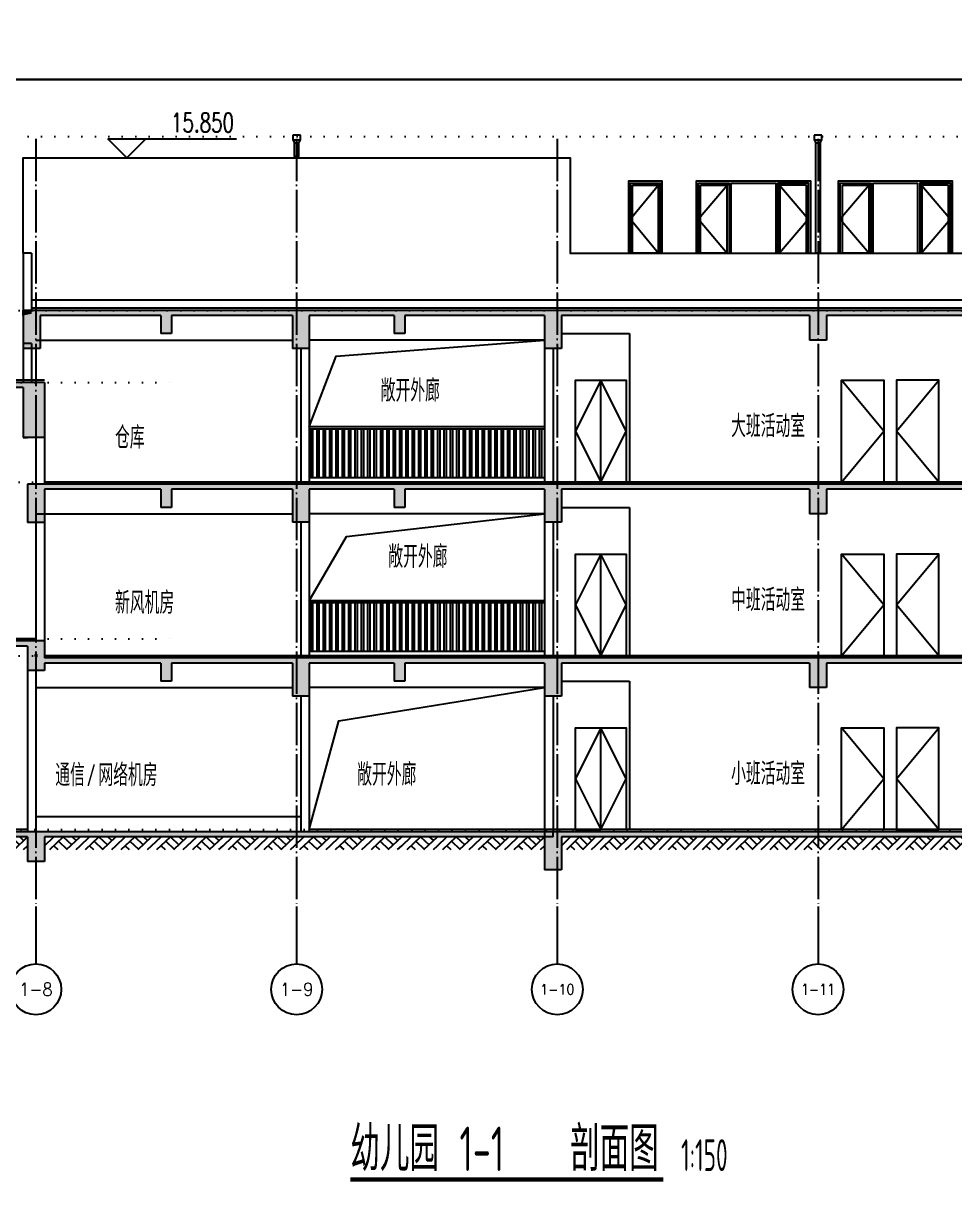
# Model space of a CAD drawing. Header units: millimetres. Extents: x -1048436 to -185795, y -983427 to 400387.
# Drawn here: x -728992 to -707016, y -937572 to -910236 of the extents above; entities that cross this region are included whole.
import ezdxf
from ezdxf.enums import TextEntityAlignment as Align

# ---------------------------------------------------------------- set-up
doc = ezdxf.new("R2010")
doc.units = ezdxf.units.MM
doc.header["$LTSCALE"] = 500
doc.linetypes.add('1#游泳馆轴网$0$DOTE', pattern=[2.42, 2, -0.2, 0.02, -0.2])
doc.linetypes.add('DOT', pattern=[6.35, 0, -6.35])
for name, color, linetype in [('1#游泳馆轴网$0$建-轴线', 1, '1#游泳馆轴网$0$DOTE'), ('AXIS', 3, 'Continuous'), ('AXIS_TEXT', 7, 'Continuous'), ('DIM_ELEV', 3, 'Continuous'), ('PROMPT', 1, 'Continuous'), ('PUB_TEXT', 7, 'Continuous'), ('建-填充', 9, 'Continuous'), ('建-墙', 254, 'Continuous'), ('建-墙-完成面', 95, 'Continuous'), ('建-文字', 4, 'Continuous'), ('建-楼梯-扶手栏杆', 3, 'Continuous'), ('建-看线', 8, 'Continuous'), ('建-窗', 135, 'Continuous'), ('建-符号', 13, 'Continuous'), ('楼层虚线', 1, 'Continuous')]:
    doc.layers.add(name, color=color, linetype=linetype)
doc.styles.add('_TCH_AXIS', font='COMPLEX', dxfattribs={"bigfont": 'GBCBIG'})
doc.styles.add('_TCH_DIM', font='SIMPLEX', dxfattribs={"bigfont": 'GBCBIG'})
doc.styles.add('XD2008', font='xd-hzs.shx', dxfattribs={"width": 0.7, "bigfont": 'xd-hztxt.shx'})
doc.styles.add('法文字体', font='tssdeng1.shx', dxfattribs={"width": 0.7, "bigfont": '@extfont2.shx'})

# ---------------------------------------------------------------- blocks, each defined once
blk = doc.blocks.new('$LinePat$素土夯实')
at = {"color": 0}
for p, q in [((0, -210), (210, 0)), ((120, -300), (420, 0)), ((420, 0), (608, -188)), ((495, -300), (795, 0)), ((615, 0), (705, -90)), ((210, -210), (300, -300)), ((315, -105), (502, -293)), ((705, -300), (795, -210))]:
    blk.add_line(p, q, dxfattribs=at)

msp = doc.modelspace()

# ---------------------------------------------------------------- hatches: boundary and pattern name
at = {"layer": '建-填充'}
for points in [[(-728792.1, -917091.4), (-728792.1, -917011.4), (-728992.1, -917011.4), (-728992.1, -917131.4)], [(-728792.1, -917091.4), (-728992.1, -917131.4), (-728992.1, -917911.4), (-728592.1, -917911.4), (-728592.1, -917131.4)], [(-725658.8, -917091.4), (-725742.1, -917011.4), (-728792.1, -917011.4), (-728792.1, -917091.4), (-728592.1, -917131.4), (-725742.1, -917131.4)], [(-722442.1, -917091.4), (-722442.1, -917011.4), (-725742.1, -917011.4), (-725658.8, -917091.4), (-725492.1, -917131.4), (-722642.1, -917131.4)], [(-725658.8, -917091.4), (-725742.1, -917131.4), (-725742.1, -917561.4), (-725492.1, -917561.4), (-725492.1, -917131.4)], [(-722442.1, -917091.4), (-722642.1, -917131.4), (-722642.1, -917911.4), (-722242.1, -917911.4), (-722242.1, -917131.4)], [(-720158.8, -917091.4), (-720242.1, -917011.4), (-722442.1, -917011.4), (-722442.1, -917091.4), (-722242.1, -917131.4), (-720242.1, -917131.4)], [(-716492.1, -917091.4), (-716492.1, -917011.4), (-720242.1, -917011.4), (-720158.8, -917091.4), (-719992.1, -917131.4), (-716692.1, -917131.4)], [(-720158.8, -917091.4), (-720242.1, -917131.4), (-720242.1, -917561.4), (-719992.1, -917561.4), (-719992.1, -917131.4)], [(-716492.1, -917091.4), (-716692.1, -917131.4), (-716692.1, -917911.4), (-716292.1, -917911.4), (-716292.1, -917131.4)], [(-710242.1, -917091.4), (-710242.1, -917011.4), (-716492.1, -917011.4), (-716492.1, -917091.4), (-716292.1, -917131.4), (-710442.1, -917131.4)], [(-710242.1, -917091.4), (-710442.1, -917131.4), (-710442.1, -917711.4), (-710042.1, -917711.4), (-710042.1, -917131.4)], [(-704092.1, -917091.4), (-704092.1, -917011.4), (-710242.1, -917011.4), (-710242.1, -917091.4), (-710042.1, -917131.4), (-704292.1, -917131.4)], [(-728992.1, -918831.4), (-728492.1, -918711.4), (-730692.1, -918711.4), (-730692.1, -918791.4), (-730442.1, -918831.4)], [(-728492.1, -918711.4), (-728992.1, -918831.4), (-728992.1, -920011.4), (-728492.1, -920011.4)], [(-728492.1, -921231.4), (-728892.1, -921111.4), (-728892.1, -922018.5), (-728492.1, -922018.5)], [(-725658.8, -921191.4), (-725742.1, -921111.4), (-728892.1, -921111.4), (-728492.1, -921231.4), (-725742.1, -921231.4)], [(-722442.1, -921191.4), (-722442.1, -921111.4), (-725742.1, -921111.4), (-725658.8, -921191.4), (-725492.1, -921231.4), (-722642.1, -921231.4)], [(-725658.8, -921191.4), (-725742.1, -921231.4), (-725742.1, -921661.4), (-725492.1, -921661.4), (-725492.1, -921231.4)], [(-722442.1, -921191.4), (-722642.1, -921231.4), (-722642.1, -922011.4), (-722242.1, -922011.4), (-722242.1, -921231.4)], [(-720158.8, -921191.4), (-720242.1, -921111.4), (-722442.1, -921111.4), (-722442.1, -921191.4), (-722242.1, -921231.4), (-720242.1, -921231.4)], [(-716492.1, -921191.4), (-716492.1, -921111.4), (-720242.1, -921111.4), (-720158.8, -921191.4), (-719992.1, -921231.4), (-716692.1, -921231.4)], [(-720158.8, -921191.4), (-720242.1, -921231.4), (-720242.1, -921661.4), (-719992.1, -921661.4), (-719992.1, -921231.4)], [(-716492.1, -921191.4), (-716692.1, -921231.4), (-716692.1, -922011.4), (-716292.1, -922011.4), (-716292.1, -921231.4)], [(-710242.1, -921191.4), (-710242.1, -921111.4), (-716492.1, -921111.4), (-716492.1, -921191.4), (-716292.1, -921231.4), (-710442.1, -921231.4)], [(-710242.1, -921191.4), (-710442.1, -921231.4), (-710442.1, -921811.4), (-710042.1, -921811.4), (-710042.1, -921231.4)], [(-704092.1, -921191.4), (-704092.1, -921111.4), (-710242.1, -921111.4), (-710242.1, -921191.4), (-710042.1, -921231.4), (-704292.1, -921231.4)], [(-728892.1, -924931.4), (-728492.1, -924811.4), (-731817.1, -924811.4), (-731733.8, -924891.4), (-731567.1, -924931.4)], [(-728492.1, -924811.4), (-728892.1, -924931.4), (-728892.1, -925331.4), (-728625.5, -925291.4), (-728492.1, -925211.4)], [(-728625.5, -925291.4), (-728892.1, -925331.4), (-728892.1, -925511.4), (-728492.1, -925511.4), (-728492.1, -925331.4)], [(-725658.8, -925291.4), (-725742.1, -925211.4), (-728492.1, -925211.4), (-728625.5, -925291.4), (-728492.1, -925331.4), (-725742.1, -925331.4)], [(-722442.1, -925291.4), (-722442.1, -925211.4), (-725742.1, -925211.4), (-725658.8, -925291.4), (-725492.1, -925331.4), (-722642.1, -925331.4)], [(-725658.8, -925291.4), (-725742.1, -925331.4), (-725742.1, -925761.4), (-725492.1, -925761.4), (-725492.1, -925331.4)], [(-722442.1, -925291.4), (-722642.1, -925331.4), (-722642.1, -926111.4), (-722242.1, -926111.4), (-722242.1, -925331.4)], [(-720158.8, -925291.4), (-720242.1, -925211.4), (-722442.1, -925211.4), (-722442.1, -925291.4), (-722242.1, -925331.4), (-720242.1, -925331.4)], [(-716492.1, -925291.4), (-716492.1, -925211.4), (-720242.1, -925211.4), (-720158.8, -925291.4), (-719992.1, -925331.4), (-716692.1, -925331.4)], [(-720158.8, -925291.4), (-720242.1, -925331.4), (-720242.1, -925761.4), (-719992.1, -925761.4), (-719992.1, -925331.4)], [(-716492.1, -925291.4), (-716692.1, -925331.4), (-716692.1, -926111.4), (-716292.1, -926111.4), (-716292.1, -925331.4)], [(-710242.1, -925291.4), (-710242.1, -925211.4), (-716492.1, -925211.4), (-716492.1, -925291.4), (-716292.1, -925331.4), (-710442.1, -925331.4)], [(-710242.1, -925291.4), (-710442.1, -925331.4), (-710442.1, -925911.4), (-710042.1, -925911.4), (-710042.1, -925331.4)], [(-704092.1, -925291.4), (-704092.1, -925211.4), (-710242.1, -925211.4), (-710242.1, -925291.4), (-710042.1, -925331.4), (-704292.1, -925331.4)], [(-728691.7, -929371.4), (-728690.3, -929311.4), (-734692.1, -929311.4), (-734692.1, -929391.4), (-734492.1, -929431.4), (-728892.1, -929431.4)], [(-728691.7, -929371.4), (-728892.1, -929431.4), (-728892.1, -930011.4), (-728492.1, -930011.4), (-728492.1, -929431.4)], [(-722342.1, -929431.4), (-722342.1, -929311.4), (-728692.1, -929311.4), (-728691.7, -929371.4), (-728492.1, -929431.4)], [(-716492.1, -929311.4), (-722342.1, -929311.4), (-722342.1, -929431.4), (-716492.1, -929431.4)], [(-704092.1, -929391.4), (-704092.1, -929311.4), (-716692.1, -929311.4), (-716292.1, -929431.4), (-704292.1, -929431.4)], [(-716292.1, -929431.4), (-716692.1, -929311.4), (-716692.1, -930211.4), (-716292.1, -930211.4)]]:
    msp.add_hatch(color=256, dxfattribs=at).paths.add_polyline_path(points)

# ---------------------------------------------------------------- linework, layer by layer
for p, q in [((-734540.5, -911561.4), (-685942.1, -911561.4)), ((-722453, -912879.7), (-722635.1, -912879.7)), ((-722635.1, -912879.7), (-722635.1, -912984.8)), ((-722635.1, -912984.8), (-722453, -912984.8)), ((-722635.1, -912984.8), (-722594.1, -913061.4)), ((-722494.1, -913061.4), (-722453, -912984.8)), ((-722453, -912984.8), (-722453, -912879.7)), ((-710151.1, -912879.7), (-710333.2, -912879.7)), ((-710333.2, -912879.7), (-710333.2, -912984.8)), ((-710333.2, -912984.8), (-710151.1, -912984.8)), ((-710333.2, -912984.8), (-710292.1, -913061.4)), ((-710192.1, -913061.4), (-710151.1, -912984.8)), ((-710151.1, -912984.8), (-710151.1, -912879.7)), ((-722594.1, -913061.4), (-722494.1, -913061.4)), ((-710292.1, -913061.4), (-710192.1, -913061.4)), ((-728792.1, -916761.4), (-679392.1, -916761.4)), ((-716692.1, -920961.4), (-722242.1, -920961.4)), ((-716692.1, -925061.4), (-722242.1, -925061.4))]:
    msp.add_line(p, q)
at = {"const_width": 50}
msp.add_lwpolyline([(-677773.3, -929379.6), (-677773.3, -906661.4), (-685942.1, -906661.4), (-685942.1, -911561.4), (-734540.5, -911561.4), (-734540.5, -909911.4), (-739342.2, -909911.4), (-739342.2, -917361.4)], dxfattribs=at)
for points in [[(-722594.1, -913061.4), (-722494.1, -913061.4), (-722494.1, -913383.4), (-722594.1, -913383.4)], [(-710292.1, -913061.4), (-710192.1, -913061.4), (-710192.1, -915661.4), (-710292.1, -915661.4)]]:
    msp.add_lwpolyline(points, close=True)
for points in [[(-722242.1, -919761.4), (-721610.8, -918094.7), (-716692.1, -917711.4)], [(-722242.1, -923861.4), (-721368.8, -922348.6), (-716692.1, -921811.4)], [(-722242.1, -929261.4), (-721546.3, -926692.5), (-716692.1, -925911.4)]]:
    msp.add_lwpolyline(points)
at = {"layer": '1#游泳馆轴网$0$建-轴线'}
for p, q in [((-728692.1, -912961.4), (-728692.1, -931075.7)), ((-722542.1, -912961.4), (-722542.1, -931075.7)), ((-716392.1, -912961.4), (-716392.1, -931075.7)), ((-710242.1, -912961.4), (-710242.1, -931075.7))]:
    msp.add_line(p, q, dxfattribs=at)
at = {"layer": 'AXIS'}
for p, q in [((-728692.1, -931075.7), (-728692.1, -932430.5)), ((-722542.1, -931075.7), (-722542.1, -932430.5)), ((-716392.1, -931075.7), (-716392.1, -932430.5)), ((-710242.1, -931075.7), (-710242.1, -932430.5))]:
    msp.add_line(p, q, dxfattribs=at)
for centre in [(-728692.1, -933030.5), (-722542.1, -933030.5), (-716392.1, -933030.5), (-710242.1, -933030.5)]:
    msp.add_circle(centre, 600, dxfattribs=at)
at = {"layer": 'DIM_ELEV'}
for p, q in [((-726547.4, -913411.4), (-726997.4, -912961.4)), ((-726997.4, -912961.4), (-723959.9, -912961.4)), ((-726547.4, -913411.4), (-726097.4, -912961.4)), ((-727597.4, -913411.4), (-726097.4, -913411.4))]:
    msp.add_line(p, q, dxfattribs=at)
at = {"layer": 'PROMPT'}
for p, q in [((-728712.1, -925181.4), (-728672.1, -925141.4)), ((-728712.1, -925141.4), (-728672.1, -925181.4))]:
    msp.add_line(p, q, dxfattribs=at)
msp.add_lwpolyline([(-728712.1, -925181.4), (-728672.1, -925181.4), (-728672.1, -925141.4), (-728712.1, -925141.4)], close=True, dxfattribs=at)
at = {"layer": '建-墙'}
for p, q in [((-728992.1, -915661.4), (-728992.1, -917011.4)), ((-728792.1, -915661.4), (-728992.1, -915661.4)), ((-728792.1, -915661.4), (-728792.1, -917011.4)), ((-728792.1, -917011.4), (-728992.1, -917011.4)), ((-728992.1, -917131.4), (-728992.1, -917011.4)), ((-725742.1, -917011.4), (-728792.1, -917011.4)), ((-722442.1, -917011.4), (-725742.1, -917011.4)), ((-720242.1, -917011.4), (-722442.1, -917011.4)), ((-716492.1, -917011.4), (-720242.1, -917011.4)), ((-710242.1, -917011.4), (-716492.1, -917011.4)), ((-704092.1, -917011.4), (-710242.1, -917011.4)), ((-728992.1, -917131.4), (-728992.1, -917911.4)), ((-728992.1, -917131.4), (-728992.1, -917131.4)), ((-728592.1, -917131.4), (-728592.1, -917911.4)), ((-725742.1, -917131.4), (-728592.1, -917131.4)), ((-725742.1, -917131.4), (-725742.1, -917561.4)), ((-725492.1, -917131.4), (-725492.1, -917561.4)), ((-722642.1, -917131.4), (-725492.1, -917131.4)), ((-722642.1, -917131.4), (-722642.1, -917911.4)), ((-722242.1, -917131.4), (-722242.1, -917911.4)), ((-720242.1, -917131.4), (-722242.1, -917131.4)), ((-720242.1, -917131.4), (-720242.1, -917561.4)), ((-716692.1, -917131.4), (-719992.1, -917131.4)), ((-719992.1, -917131.4), (-719992.1, -917561.4)), ((-716692.1, -917131.4), (-716692.1, -917911.4)), ((-716292.1, -917131.4), (-716292.1, -917911.4)), ((-710442.1, -917131.4), (-716292.1, -917131.4)), ((-710442.1, -917131.4), (-710442.1, -917711.4)), ((-710042.1, -917131.4), (-710042.1, -917711.4)), ((-704292.1, -917131.4), (-710042.1, -917131.4)), ((-725492.1, -917561.4), (-725742.1, -917561.4)), ((-719992.1, -917561.4), (-720242.1, -917561.4)), ((-728992.1, -917791.4), (-728992.1, -918711.4)), ((-728792.1, -917791.4), (-728992.1, -917791.4)), ((-728592.1, -917911.4), (-728992.1, -917911.4)), ((-728792.1, -917791.4), (-728792.1, -918711.4)), ((-722242.1, -917911.4), (-722642.1, -917911.4)), ((-722442.1, -917911.4), (-722442.1, -921111.4)), ((-722242.1, -917911.4), (-722442.1, -917911.4)), ((-722242.1, -917911.4), (-722242.1, -921111.4)), ((-716692.1, -917911.4), (-716692.1, -921111.4)), ((-716492.1, -917911.4), (-716692.1, -917911.4)), ((-716292.1, -917911.4), (-716692.1, -917911.4)), ((-716492.1, -917911.4), (-716492.1, -921111.4)), ((-710042.1, -917711.4), (-710442.1, -917711.4)), ((-728492.1, -918711.4), (-730692.1, -918711.4)), ((-728792.1, -918711.4), (-728992.1, -918711.4)), ((-728492.1, -918711.4), (-728492.1, -920011.4)), ((-728992.1, -918831.4), (-730442.1, -918831.4)), ((-728992.1, -918831.4), (-728992.1, -920011.4)), ((-728492.1, -920011.4), (-728992.1, -920011.4)), ((-728692.1, -920011.4), (-728692.1, -921111.4)), ((-728492.1, -920011.4), (-728492.1, -921111.4)), ((-728892.1, -921111.4), (-728892.1, -922018.5)), ((-725742.1, -921111.4), (-728892.1, -921111.4)), ((-722442.1, -921111.4), (-725742.1, -921111.4)), ((-720242.1, -921111.4), (-722442.1, -921111.4)), ((-722242.1, -921111.4), (-722442.1, -921111.4)), ((-716492.1, -921111.4), (-720242.1, -921111.4)), ((-716492.1, -921111.4), (-716692.1, -921111.4)), ((-710242.1, -921111.4), (-716492.1, -921111.4)), ((-704092.1, -921111.4), (-710242.1, -921111.4)), ((-728492.1, -921231.4), (-728492.1, -922018.5)), ((-725742.1, -921231.4), (-728492.1, -921231.4)), ((-725742.1, -921231.4), (-725742.1, -921661.4)), ((-725492.1, -921231.4), (-725492.1, -921661.4)), ((-722642.1, -921231.4), (-725492.1, -921231.4)), ((-722642.1, -921231.4), (-722642.1, -922011.4)), ((-722242.1, -921231.4), (-722242.1, -922011.4)), ((-720242.1, -921231.4), (-722242.1, -921231.4)), ((-720242.1, -921231.4), (-720242.1, -921661.4)), ((-719992.1, -921231.4), (-719992.1, -921661.4)), ((-716692.1, -921231.4), (-719992.1, -921231.4)), ((-716692.1, -921231.4), (-716692.1, -922011.4)), ((-716292.1, -921231.4), (-716292.1, -922011.4)), ((-710442.1, -921231.4), (-716292.1, -921231.4)), ((-710442.1, -921231.4), (-710442.1, -921811.4)), ((-710042.1, -921231.4), (-710042.1, -921811.4)), ((-704292.1, -921231.4), (-710042.1, -921231.4)), ((-725492.1, -921661.4), (-725742.1, -921661.4)), ((-719992.1, -921661.4), (-720242.1, -921661.4)), ((-722242.1, -922011.4), (-722642.1, -922011.4)), ((-722442.1, -922011.4), (-722442.1, -925211.4)), ((-722242.1, -922011.4), (-722442.1, -922011.4)), ((-722242.1, -922011.4), (-722242.1, -925211.4)), ((-716692.1, -922011.4), (-716692.1, -925211.4)), ((-716492.1, -922011.4), (-716692.1, -922011.4)), ((-716292.1, -922011.4), (-716692.1, -922011.4)), ((-716492.1, -922011.4), (-716492.1, -925211.4)), ((-710042.1, -921811.4), (-710442.1, -921811.4)), ((-728492.1, -922018.5), (-728892.1, -922018.5)), ((-728692.1, -922018.5), (-728692.1, -924811.4)), ((-728492.1, -922018.5), (-728492.1, -924811.4)), ((-728492.1, -924811.4), (-731817.1, -924811.4)), ((-728892.1, -924931.4), (-731567.1, -924931.4)), ((-728892.1, -924931.4), (-728892.1, -925331.4)), ((-728492.1, -924811.4), (-728492.1, -925211.4)), ((-725742.1, -925211.4), (-728492.1, -925211.4)), ((-722442.1, -925211.4), (-725742.1, -925211.4)), ((-720242.1, -925211.4), (-722442.1, -925211.4)), ((-722242.1, -925211.4), (-722442.1, -925211.4)), ((-716492.1, -925211.4), (-720242.1, -925211.4)), ((-716492.1, -925211.4), (-716692.1, -925211.4)), ((-710242.1, -925211.4), (-716492.1, -925211.4)), ((-704092.1, -925211.4), (-710242.1, -925211.4)), ((-728892.1, -925331.4), (-728892.1, -925511.4)), ((-728892.1, -925511.4), (-728892.1, -929311.4)), ((-728492.1, -925511.4), (-728892.1, -925511.4)), ((-728692.1, -925511.4), (-728692.1, -929311.4)), ((-728492.1, -925331.4), (-728492.1, -925511.4)), ((-725742.1, -925331.4), (-728492.1, -925331.4)), ((-725742.1, -925331.4), (-725742.1, -925761.4)), ((-722642.1, -925331.4), (-725492.1, -925331.4)), ((-725492.1, -925331.4), (-725492.1, -925761.4)), ((-722642.1, -925331.4), (-722642.1, -926111.4)), ((-722242.1, -925331.4), (-722242.1, -926111.4)), ((-720242.1, -925331.4), (-722242.1, -925331.4)), ((-720242.1, -925331.4), (-720242.1, -925761.4)), ((-716692.1, -925331.4), (-719992.1, -925331.4)), ((-719992.1, -925331.4), (-719992.1, -925761.4)), ((-716692.1, -925331.4), (-716692.1, -926111.4)), ((-716292.1, -925331.4), (-716292.1, -926111.4)), ((-710442.1, -925331.4), (-716292.1, -925331.4)), ((-710442.1, -925331.4), (-710442.1, -925911.4)), ((-710042.1, -925331.4), (-710042.1, -925911.4)), ((-704292.1, -925331.4), (-710042.1, -925331.4)), ((-725492.1, -925761.4), (-725742.1, -925761.4)), ((-719992.1, -925761.4), (-720242.1, -925761.4)), ((-722242.1, -926111.4), (-722642.1, -926111.4)), ((-722442.1, -926111.4), (-722442.1, -929311.4)), ((-722242.1, -926111.4), (-722442.1, -926111.4)), ((-722242.1, -926111.4), (-722242.1, -929311.4)), ((-716692.1, -926111.4), (-716692.1, -929311.4)), ((-716492.1, -926111.4), (-716692.1, -926111.4)), ((-716292.1, -926111.4), (-716692.1, -926111.4)), ((-716492.1, -926111.4), (-716492.1, -929311.4)), ((-710042.1, -925911.4), (-710442.1, -925911.4)), ((-728690.3, -929311.4), (-734692.1, -929311.4)), ((-722342.1, -929311.4), (-728692.1, -929311.4)), ((-716492.1, -929311.4), (-722342.1, -929311.4)), ((-704092.1, -929311.4), (-716692.1, -929311.4)), ((-716692.1, -929311.4), (-716692.1, -930211.4)), ((-716492.1, -929431.4), (-716492.1, -929311.4)), ((-728892.1, -929431.4), (-734492.1, -929431.4)), ((-728892.1, -929431.4), (-728892.1, -930011.4)), ((-722342.1, -929431.4), (-728492.1, -929431.4)), ((-728492.1, -929431.4), (-728492.1, -930011.4)), ((-716492.1, -929431.4), (-722342.1, -929431.4)), ((-704292.1, -929431.4), (-716292.1, -929431.4)), ((-716292.1, -929431.4), (-716292.1, -930211.4)), ((-728492.1, -930011.4), (-728892.1, -930011.4)), ((-716292.1, -930211.4), (-716692.1, -930211.4))]:
    msp.add_line(p, q, dxfattribs=at)
at = {"layer": '建-墙-完成面'}
for p, q in [((-725742.1, -916961.4), (-728792.1, -916961.4)), ((-722442.1, -916961.4), (-725742.1, -916961.4)), ((-720242.1, -916961.4), (-722442.1, -916961.4)), ((-716492.1, -916961.4), (-720242.1, -916961.4)), ((-710242.1, -916961.4), (-716492.1, -916961.4)), ((-704092.1, -916961.4), (-710242.1, -916961.4)), ((-728985.6, -917138.5), (-728985.9, -917131.1)), ((-728492.1, -918661.4), (-730692.1, -918661.4)), ((-725742.1, -921061.4), (-728492.1, -921061.4)), ((-722442.1, -921061.4), (-725742.1, -921061.4)), ((-720242.1, -921061.4), (-722442.1, -921061.4)), ((-716492.1, -921061.4), (-720242.1, -921061.4)), ((-710242.1, -921061.4), (-716492.1, -921061.4)), ((-704192.1, -921061.4), (-710242.1, -921061.4)), ((-728692.1, -924761.4), (-731817.1, -924761.4)), ((-725742.1, -925161.4), (-728492.1, -925161.4)), ((-722442.1, -925161.4), (-725742.1, -925161.4)), ((-720242.1, -925161.4), (-722442.1, -925161.4)), ((-716492.1, -925161.4), (-720242.1, -925161.4)), ((-710242.1, -925161.4), (-716492.1, -925161.4)), ((-704192.1, -925161.4), (-710242.1, -925161.4)), ((-722442.1, -928961.4), (-728692.1, -928961.4)), ((-728892.1, -929261.4), (-734692.1, -929261.4)), ((-716692.1, -929261.4), (-722242.1, -929261.4)), ((-704192.1, -929261.4), (-716692.1, -929261.4))]:
    msp.add_line(p, q, dxfattribs=at)
at = {"layer": '建-楼梯-扶手栏杆'}
for p, q in [((-716692.1, -919761.4), (-722242.1, -919761.4)), ((-716692.1, -919811.4), (-722242.1, -919811.4)), ((-722217.1, -919811.4), (-722217.1, -920961.4)), ((-722167.1, -919811.4), (-722167.1, -920961.4)), ((-722067.1, -919811.4), (-722067.1, -920961.4)), ((-722017.1, -919811.4), (-722017.1, -920961.4)), ((-721917.1, -919811.4), (-721917.1, -920961.4)), ((-721867.1, -919811.4), (-721867.1, -920961.4)), ((-721767.1, -919811.4), (-721767.1, -920961.4)), ((-721717.1, -919811.4), (-721717.1, -920961.4)), ((-721617.1, -919811.4), (-721617.1, -920961.4)), ((-721567.1, -919811.4), (-721567.1, -920961.4)), ((-721467.1, -919811.4), (-721467.1, -920961.4)), ((-721417.1, -919811.4), (-721417.1, -920961.4)), ((-721317.1, -919811.4), (-721317.1, -920961.4)), ((-721267.1, -919811.4), (-721267.1, -920961.4)), ((-721167.1, -919811.4), (-721167.1, -920961.4)), ((-721117.1, -919811.4), (-721117.1, -920961.4)), ((-721017.1, -919811.4), (-721017.1, -920961.4)), ((-720967.1, -919811.4), (-720967.1, -920961.4)), ((-720867.1, -919811.4), (-720867.1, -920961.4)), ((-720817.1, -919811.4), (-720817.1, -920961.4)), ((-720717.1, -919811.4), (-720717.1, -920961.4)), ((-720667.1, -919811.4), (-720667.1, -920961.4)), ((-720567.1, -919811.4), (-720567.1, -920961.4)), ((-720517.1, -919811.4), (-720517.1, -920961.4)), ((-720417.1, -919811.4), (-720417.1, -920961.4)), ((-720367.1, -919811.4), (-720367.1, -920961.4)), ((-720267.1, -919811.4), (-720267.1, -920961.4)), ((-720217.1, -919811.4), (-720217.1, -920961.4)), ((-720117.1, -919811.4), (-720117.1, -920961.4)), ((-720067.1, -919811.4), (-720067.1, -920961.4)), ((-719967.1, -919811.4), (-719967.1, -920961.4)), ((-719917.1, -919811.4), (-719917.1, -920961.4)), ((-719817.1, -919811.4), (-719817.1, -920961.4)), ((-719817.1, -919811.4), (-719817.1, -920961.4)), ((-719767.1, -919811.4), (-719767.1, -920961.4)), ((-719767.1, -919811.4), (-719767.1, -920961.4)), ((-719667.1, -919811.4), (-719667.1, -920961.4)), ((-719617.1, -919811.4), (-719617.1, -920961.4)), ((-719517.1, -919811.4), (-719517.1, -920961.4)), ((-719467.1, -919811.4), (-719467.1, -920961.4)), ((-719367.1, -919811.4), (-719367.1, -920961.4)), ((-719317.1, -919811.4), (-719317.1, -920961.4)), ((-719217.1, -919811.4), (-719217.1, -920961.4)), ((-719167.1, -919811.4), (-719167.1, -920961.4)), ((-719067.1, -919811.4), (-719067.1, -920961.4)), ((-719017.1, -919811.4), (-719017.1, -920961.4)), ((-718917.1, -919811.4), (-718917.1, -920961.4)), ((-718867.1, -919811.4), (-718867.1, -920961.4)), ((-718767.1, -919811.4), (-718767.1, -920961.4)), ((-718717.1, -919811.4), (-718717.1, -920961.4)), ((-718617.1, -919811.4), (-718617.1, -920961.4)), ((-718567.1, -919811.4), (-718567.1, -920961.4)), ((-718467.1, -919811.4), (-718467.1, -920961.4)), ((-718417.1, -919811.4), (-718417.1, -920961.4)), ((-718317.1, -919811.4), (-718317.1, -920961.4)), ((-718267.1, -919811.4), (-718267.1, -920961.4)), ((-718167.1, -919811.4), (-718167.1, -920961.4)), ((-718117.1, -919811.4), (-718117.1, -920961.4)), ((-718017.1, -919811.4), (-718017.1, -920961.4)), ((-717967.1, -919811.4), (-717967.1, -920961.4)), ((-717867.1, -919811.4), (-717867.1, -920961.4)), ((-717817.1, -919811.4), (-717817.1, -920961.4)), ((-717717.1, -919811.4), (-717717.1, -920961.4)), ((-717667.1, -919811.4), (-717667.1, -920961.4)), ((-717567.1, -919811.4), (-717567.1, -920961.4)), ((-717517.1, -919811.4), (-717517.1, -920961.4)), ((-717417.1, -919811.4), (-717417.1, -920961.4)), ((-717367.1, -919811.4), (-717367.1, -920961.4)), ((-717267.1, -919811.4), (-717267.1, -920961.4)), ((-717217.1, -919811.4), (-717217.1, -920961.4)), ((-717117.1, -919811.4), (-717117.1, -920961.4)), ((-717117.1, -919811.4), (-717117.1, -920961.4)), ((-717067.1, -919811.4), (-717067.1, -920961.4)), ((-717067.1, -919811.4), (-717067.1, -920961.4)), ((-716967.1, -919811.4), (-716967.1, -920961.4)), ((-716917.1, -919811.4), (-716917.1, -920961.4)), ((-716817.1, -919811.4), (-716817.1, -920961.4)), ((-716767.1, -919811.4), (-716767.1, -920961.4)), ((-716692.1, -923861.4), (-722242.1, -923861.4)), ((-716692.1, -923911.4), (-722242.1, -923911.4)), ((-722217.1, -923911.4), (-722217.1, -925061.4)), ((-722167.1, -923911.4), (-722167.1, -925061.4)), ((-722067.1, -923911.4), (-722067.1, -925061.4)), ((-722017.1, -923911.4), (-722017.1, -925061.4)), ((-721917.1, -923911.4), (-721917.1, -925061.4)), ((-721867.1, -923911.4), (-721867.1, -925061.4)), ((-721767.1, -923911.4), (-721767.1, -925061.4)), ((-721717.1, -923911.4), (-721717.1, -925061.4)), ((-721617.1, -923911.4), (-721617.1, -925061.4)), ((-721567.1, -923911.4), (-721567.1, -925061.4)), ((-721467.1, -923911.4), (-721467.1, -925061.4)), ((-721417.1, -923911.4), (-721417.1, -925061.4)), ((-721317.1, -923911.4), (-721317.1, -925061.4)), ((-721267.1, -923911.4), (-721267.1, -925061.4)), ((-721167.1, -923911.4), (-721167.1, -925061.4)), ((-721117.1, -923911.4), (-721117.1, -925061.4)), ((-721017.1, -923911.4), (-721017.1, -925061.4)), ((-720967.1, -923911.4), (-720967.1, -925061.4)), ((-720867.1, -923911.4), (-720867.1, -925061.4)), ((-720817.1, -923911.4), (-720817.1, -925061.4)), ((-720717.1, -923911.4), (-720717.1, -925061.4)), ((-720667.1, -923911.4), (-720667.1, -925061.4)), ((-720567.1, -923911.4), (-720567.1, -925061.4)), ((-720517.1, -923911.4), (-720517.1, -925061.4)), ((-720417.1, -923911.4), (-720417.1, -925061.4)), ((-720367.1, -923911.4), (-720367.1, -925061.4)), ((-720267.1, -923911.4), (-720267.1, -925061.4)), ((-720217.1, -923911.4), (-720217.1, -925061.4)), ((-720117.1, -923911.4), (-720117.1, -925061.4)), ((-720067.1, -923911.4), (-720067.1, -925061.4)), ((-719967.1, -923911.4), (-719967.1, -925061.4)), ((-719917.1, -923911.4), (-719917.1, -925061.4)), ((-719817.1, -923911.4), (-719817.1, -925061.4)), ((-719817.1, -923911.4), (-719817.1, -925061.4)), ((-719767.1, -923911.4), (-719767.1, -925061.4)), ((-719767.1, -923911.4), (-719767.1, -925061.4)), ((-719667.1, -923911.4), (-719667.1, -925061.4)), ((-719617.1, -923911.4), (-719617.1, -925061.4)), ((-719517.1, -923911.4), (-719517.1, -925061.4)), ((-719467.1, -923911.4), (-719467.1, -925061.4)), ((-719367.1, -923911.4), (-719367.1, -925061.4)), ((-719317.1, -923911.4), (-719317.1, -925061.4)), ((-719217.1, -923911.4), (-719217.1, -925061.4)), ((-719167.1, -923911.4), (-719167.1, -925061.4)), ((-719067.1, -923911.4), (-719067.1, -925061.4)), ((-719017.1, -923911.4), (-719017.1, -925061.4)), ((-718917.1, -923911.4), (-718917.1, -925061.4)), ((-718867.1, -923911.4), (-718867.1, -925061.4)), ((-718767.1, -923911.4), (-718767.1, -925061.4)), ((-718717.1, -923911.4), (-718717.1, -925061.4)), ((-718617.1, -923911.4), (-718617.1, -925061.4)), ((-718567.1, -923911.4), (-718567.1, -925061.4)), ((-718467.1, -923911.4), (-718467.1, -925061.4)), ((-718417.1, -923911.4), (-718417.1, -925061.4)), ((-718317.1, -923911.4), (-718317.1, -925061.4)), ((-718267.1, -923911.4), (-718267.1, -925061.4)), ((-718167.1, -923911.4), (-718167.1, -925061.4)), ((-718117.1, -923911.4), (-718117.1, -925061.4)), ((-718017.1, -923911.4), (-718017.1, -925061.4)), ((-717967.1, -923911.4), (-717967.1, -925061.4)), ((-717867.1, -923911.4), (-717867.1, -925061.4)), ((-717817.1, -923911.4), (-717817.1, -925061.4)), ((-717717.1, -923911.4), (-717717.1, -925061.4)), ((-717667.1, -923911.4), (-717667.1, -925061.4)), ((-717567.1, -923911.4), (-717567.1, -925061.4)), ((-717517.1, -923911.4), (-717517.1, -925061.4)), ((-717417.1, -923911.4), (-717417.1, -925061.4)), ((-717367.1, -923911.4), (-717367.1, -925061.4)), ((-717267.1, -923911.4), (-717267.1, -925061.4)), ((-717217.1, -923911.4), (-717217.1, -925061.4)), ((-717117.1, -923911.4), (-717117.1, -925061.4)), ((-717117.1, -923911.4), (-717117.1, -925061.4)), ((-717067.1, -923911.4), (-717067.1, -925061.4)), ((-717067.1, -923911.4), (-717067.1, -925061.4)), ((-716967.1, -923911.4), (-716967.1, -925061.4)), ((-716917.1, -923911.4), (-716917.1, -925061.4)), ((-716817.1, -923911.4), (-716817.1, -925061.4)), ((-716767.1, -923911.4), (-716767.1, -925061.4))]:
    msp.add_line(p, q, dxfattribs=at)
at = {"layer": '建-看线'}
for p, q in [((-716292.1, -917561.4), (-714692.1, -917561.4)), ((-714692.1, -917561.4), (-714692.1, -921061.4)), ((-728692.1, -917711.4), (-722642.1, -917711.4)), ((-716692.1, -917711.4), (-722242.1, -917711.4)), ((-728992.1, -920011.4), (-728892.1, -920011.4)), ((-716292.1, -921661.4), (-714692.1, -921661.4)), ((-714692.1, -921661.4), (-714692.1, -925161.4)), ((-728692.1, -921811.4), (-722642.1, -921811.4)), ((-716692.1, -921811.4), (-722242.1, -921811.4)), ((-716292.1, -925761.4), (-714692.1, -925761.4)), ((-714692.1, -925761.4), (-714692.1, -929261.4)), ((-728692.1, -925911.4), (-722642.1, -925911.4)), ((-716692.1, -925911.4), (-722242.1, -925911.4))]:
    msp.add_line(p, q, dxfattribs=at)
for points in [[(-728992.1, -915661.4), (-728992.1, -913411.4), (-716092.1, -913411.4), (-716092.1, -915661.4), (-685942.1, -915661.4)], [(-715967.1, -921061.4), (-715967.1, -918661.4), (-714767.1, -918661.4), (-714767.1, -921061.4), (-715967.1, -921061.4), (-715367.1, -921061.4), (-715367.1, -918661.4), (-715967.1, -919861.4), (-715367.1, -921061.4), (-714767.1, -919861.4), (-715367.1, -918661.4)], [(-709692.1, -921061.4), (-709692.1, -918661.4), (-708692.1, -918661.4), (-708692.1, -921061.4), (-709692.1, -921061.4), (-708692.1, -919861.4), (-709692.1, -918661.4)], [(-707392.1, -921061.4), (-707392.1, -918661.4), (-708392.1, -918661.4), (-708392.1, -921061.4), (-707392.1, -921061.4), (-708392.1, -919861.4), (-707392.1, -918661.4)], [(-715967.1, -925161.4), (-715967.1, -922761.4), (-714767.1, -922761.4), (-714767.1, -925161.4), (-715967.1, -925161.4), (-715367.1, -925161.4), (-715367.1, -922761.4), (-715967.1, -923961.4), (-715367.1, -925161.4), (-714767.1, -923961.4), (-715367.1, -922761.4)], [(-709692.1, -925161.4), (-709692.1, -922761.4), (-708692.1, -922761.4), (-708692.1, -925161.4), (-709692.1, -925161.4), (-708692.1, -923961.4), (-709692.1, -922761.4)], [(-707392.1, -925161.4), (-707392.1, -922761.4), (-708392.1, -922761.4), (-708392.1, -925161.4), (-707392.1, -925161.4), (-708392.1, -923961.4), (-707392.1, -922761.4)], [(-715967.1, -929261.4), (-715967.1, -926861.4), (-714767.1, -926861.4), (-714767.1, -929261.4), (-715967.1, -929261.4), (-715367.1, -929261.4), (-715367.1, -926861.4), (-715967.1, -928061.4), (-715367.1, -929261.4), (-714767.1, -928061.4), (-715367.1, -926861.4)], [(-709692.1, -929261.4), (-709692.1, -926861.4), (-708692.1, -926861.4), (-708692.1, -929261.4), (-709692.1, -929261.4), (-708692.1, -928061.4), (-709692.1, -926861.4)], [(-707392.1, -929261.4), (-707392.1, -926861.4), (-708392.1, -926861.4), (-708392.1, -929261.4), (-707392.1, -929261.4), (-708392.1, -928061.4), (-707392.1, -926861.4)]]:
    msp.add_lwpolyline(points, dxfattribs=at)
at = {"layer": '建-窗', "linetype": 'Continuous'}
for p, q in [((-713965.8, -914011.4), (-713965.8, -915661.4)), ((-712340.8, -914011.4), (-712340.8, -915661.4)), ((-711190.8, -914011.4), (-711190.8, -915661.4)), ((-708993.4, -914011.4), (-708993.4, -915661.4)), ((-707843.4, -914011.4), (-707843.4, -915661.4))]:
    msp.add_line(p, q, dxfattribs=at)
for points in [[(-713915.8, -915661.4), (-713915.8, -913961.4), (-714715.8, -913961.4), (-714715.8, -915661.4)], [(-714665.8, -915661.4), (-714665.8, -914011.4), (-713965.8, -914011.4), (-713965.8, -915661.4)], [(-713965.8, -914011.4), (-714665.8, -914861.4), (-714007, -915661.4)], [(-710415.8, -915661.4), (-710415.8, -913961.4), (-713115.8, -913961.4), (-713115.8, -915661.4)], [(-713065.8, -915661.4), (-713065.8, -914011.4), (-712340.8, -914011.4), (-712340.8, -915661.4)], [(-712340.8, -914011.4), (-713065.8, -914861.4), (-712383.5, -915661.4)], [(-712290.8, -915661.4), (-712290.8, -914011.4), (-711240.8, -914011.4), (-711240.8, -915661.4)], [(-710465.8, -915661.4), (-710465.8, -914011.4), (-711190.8, -914011.4), (-711190.8, -915661.4)], [(-711190.8, -914011.4), (-710465.8, -914861.4), (-711148.2, -915661.4)], [(-707068.4, -915661.4), (-707068.4, -913961.4), (-709768.4, -913961.4), (-709768.4, -915661.4)], [(-709718.4, -915661.4), (-709718.4, -914011.4), (-708993.4, -914011.4), (-708993.4, -915661.4)], [(-708993.4, -914011.4), (-709718.4, -914861.4), (-709036.1, -915661.4)], [(-708943.4, -915661.4), (-708943.4, -914011.4), (-707893.4, -914011.4), (-707893.4, -915661.4)], [(-707118.4, -915661.4), (-707118.4, -914011.4), (-707843.4, -914011.4), (-707843.4, -915661.4)], [(-707843.4, -914011.4), (-707118.4, -914861.4), (-707800.8, -915661.4)]]:
    msp.add_lwpolyline(points, dxfattribs=at)
for points in [[(-714615.8, -914061.4), (-714015.8, -914061.4), (-714015.8, -915661.4), (-714615.8, -915661.4)], [(-713015.8, -914061.4), (-712390.8, -914061.4), (-712390.8, -915661.4), (-713015.8, -915661.4)], [(-710515.8, -914061.4), (-711140.8, -914061.4), (-711140.8, -915661.4), (-710515.8, -915661.4)], [(-709668.4, -914061.4), (-709043.4, -914061.4), (-709043.4, -915661.4), (-709668.4, -915661.4)], [(-707168.4, -914061.4), (-707793.4, -914061.4), (-707793.4, -915661.4), (-707168.4, -915661.4)]]:
    msp.add_lwpolyline(points, close=True, dxfattribs=at)
at = {"layer": '建-符号', "const_width": 105}
msp.add_lwpolyline([(-721274.9, -937519.1), (-713892.1, -937519.1)], dxfattribs=at)
at = {"layer": '楼层虚线', "linetype": 'DOT', "ltscale": 0.1}
for p, q in [((-739040.5, -912911.4), (-670317, -912911.4)), ((-731946.7, -917011.4), (-670317, -917011.4)), ((-760161.8, -918711.4), (-725487.7, -918711.4)), ((-731946.7, -921061.4), (-670317, -921061.4)), ((-760161.8, -924761.4), (-725487.7, -924761.4)), ((-731946.7, -925161.4), (-670317, -925161.4)), ((-760161.8, -929261.4), (-670317, -929261.4)), ((-760161.8, -929261.4), (-670317, -929261.4))]:
    msp.add_line(p, q, dxfattribs=at)

# ---------------------------------------------------------------- block references
for p, xscale in [((-729692.1, -929431.4), 1.006289308156144), ((-728492.1, -929431.4), 1.060197663986203), ((-727649.3, -929431.4), 1.060197663986203), ((-726806.4, -929431.4), 1.060197663986203), ((-725963.6, -929431.4), 1.060197663986203), ((-725120.7, -929431.4), 1.060197663986203), ((-724277.8, -929431.4), 1.060197663986203), ((-723435, -929431.4), 1.060197663986203), ((-722592.1, -929431.4), 1.060197663986203), ((-721749.3, -929431.4), 1.060197663986203), ((-720906.4, -929431.4), 1.060197663986203), ((-720063.6, -929431.4), 1.060197663986203), ((-719220.7, -929431.4), 1.060197663986203), ((-718377.8, -929431.4), 1.060197663986203), ((-717535, -929431.4), 1.060197663986203), ((-716292.1, -929431.4), 1.006289308168485), ((-715492.1, -929431.4), 1.006289308168485), ((-714692.1, -929431.4), 1.006289308168485), ((-713892.1, -929431.4), 1.006289308168485), ((-713092.1, -929431.4), 1.006289308168485), ((-712292.1, -929431.4), 1.006289308168485), ((-711492.1, -929431.4), 1.006289308168485), ((-710692.1, -929431.4), 1.006289308168485), ((-709892.1, -929431.4), 1.006289308168485), ((-709092.1, -929431.4), 1.006289308168485), ((-708292.1, -929431.4), 1.006289308168485), ((-707492.1, -929431.4), 1.006289308168485)]:
    msp.add_blockref('$LinePat$素土夯实', p, dxfattribs=dict(xscale=xscale))

# ---------------------------------------------------------------- texts
at = {"layer": 'AXIS_TEXT', "style": '_TCH_AXIS'}
for s, height, p, p2 in [('1-8', 299.63, (-729084.5, -933180.3), (-728299.8, -933180.3)), ('1-9', 299.63, (-722934.5, -933180.3), (-722149.8, -933180.3)), ('1-10', 241.37, (-716794.4, -933151.2), (-715989.8, -933151.2)), ('1-11', 258.24, (-710641.8, -933159.6), (-709842.5, -933159.6))]:
    msp.add_text(s, height=height, dxfattribs=at).set_placement(p, p2, align=Align.FIT)
at = {"layer": 'PUB_TEXT'}
for s, height, style, width, p in [('15.850', 446.25, '_TCH_DIM', 0.705882, (-725504.9, -912803.9)), ('幼儿园', 1050, 'XD2008', 0.7, (-721274.9, -937317.4)), ('剖面图', 1050, 'XD2008', 0.7, (-716093, -937317.4)), ('1-1', 1050, 'XD2008', 0.7, (-718699.5, -937317.4)), ('1:150', 750, '法文字体', 0.56, (-713472.1, -937317.4))]:
    msp.add_text(s, height=height, dxfattribs=dict(at, style=style, width=width)).set_placement(p)
at = {"layer": '建-文字', "style": 'XD2008', "width": 0.7}
for s, p in [('敞开外廊', (-720558.9, -919167.8)), ('大班活动室', (-712292.9, -920007)), ('仓库', (-726825.4, -920275.6)), ('敞开外廊', (-720378.8, -923086.2)), ('新风机房', (-726825.4, -924173.4)), ('中班活动室', (-712292.9, -924107)), ('通信', (-728235.3, -928238.3)), ('/', (-727500.3, -928238.3)), ('网络机房', (-727217.6, -928238.3)), ('敞开外廊', (-721112.5, -928226.7)), ('小班活动室', (-712292.9, -928207))]:
    msp.add_text(s, height=525, dxfattribs=at).set_placement(p)

doc.saveas('drawing.dxf')
